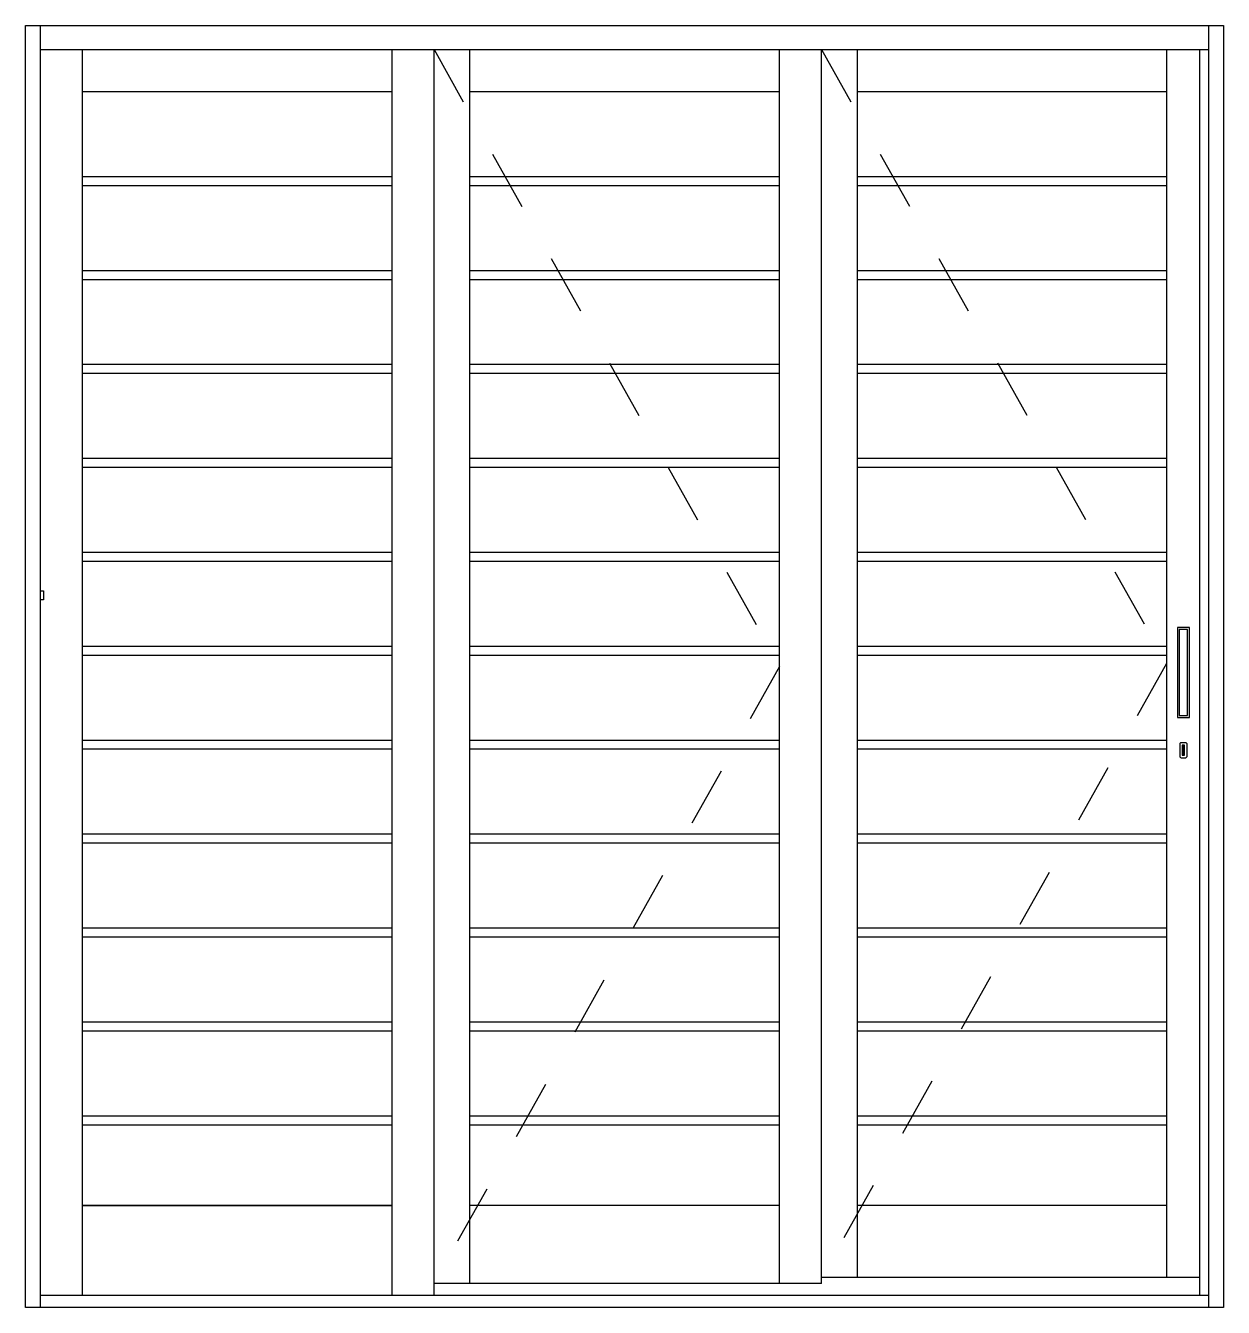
# Model space of a CAD drawing. Header units: millimetres. Extents: x 120.1 to 122.1, y 1312.63 to 1314.77.
import ezdxf

# ---------------------------------------------------------------- set-up
doc = ezdxf.new("R2010")
doc.units = ezdxf.units.MM
doc.header["$LTSCALE"] = 0.5
doc.linetypes.add('HIDDEN2', pattern=[0.1875, 0.125, -0.0625])
doc.layers.add('Gravia_Portas', color=1, linetype='Continuous')
doc.layers.add('Gravia_Portas_hidden2', color=1, linetype='HIDDEN2')

msp = doc.modelspace()

# ---------------------------------------------------------------- linework, layer by layer
at = {"layer": 'Gravia_Portas', "color": 2}
for p, q in [((120.1004, 1312.6294), (120.1004, 1314.7694)), ((120.1004, 1314.7694), (122.1004, 1314.7694)), ((122.1004, 1314.7694), (122.1004, 1312.6294)), ((122.1004, 1312.6294), (120.1004, 1312.6294))]:
    msp.add_line(p, q, dxfattribs=at)
at = {"layer": 'Gravia_Portas'}
for p, q in [((120.1254, 1312.6294), (120.1254, 1314.7694)), ((122.0754, 1314.7694), (122.0754, 1312.6294)), ((120.1254, 1314.7294), (122.0754, 1314.7294)), ((120.1954, 1312.6494), (120.1954, 1314.7294)), ((120.7124, 1312.6494), (120.7124, 1314.7294)), ((120.7824, 1312.6494), (120.7824, 1314.7294)), ((120.8424, 1312.6694), (120.8424, 1314.7294)), ((121.3594, 1312.6694), (121.3594, 1314.7294)), ((121.4294, 1312.6694), (121.4294, 1314.7294)), ((121.4894, 1312.6794), (121.4894, 1314.7294)), ((122.0054, 1314.7294), (122.0054, 1312.6794)), ((122.0604, 1314.7294), (122.0604, 1312.6494)), ((120.1954, 1314.6594), (120.7124, 1314.6594)), ((120.8424, 1314.6594), (121.3594, 1314.6594)), ((121.4894, 1314.6594), (122.0054, 1314.6594)), ((120.1954, 1314.5176), (120.7124, 1314.5176)), ((120.8424, 1314.5176), (121.3594, 1314.5176)), ((121.4894, 1314.5176), (122.0054, 1314.5176)), ((120.1954, 1314.5026), (120.7124, 1314.5026)), ((120.8424, 1314.5026), (121.3594, 1314.5026)), ((121.4894, 1314.5026), (122.0054, 1314.5026)), ((120.1954, 1314.3608), (120.7124, 1314.3608)), ((120.1954, 1314.3458), (120.7124, 1314.3458)), ((120.8424, 1314.3608), (121.3594, 1314.3608)), ((120.8424, 1314.3458), (121.3594, 1314.3458)), ((121.4894, 1314.3608), (122.0054, 1314.3608)), ((121.4894, 1314.3458), (122.0054, 1314.3458)), ((120.1954, 1314.204), (120.7124, 1314.204)), ((120.8424, 1314.204), (121.3594, 1314.204)), ((121.4894, 1314.204), (122.0054, 1314.204)), ((120.1954, 1314.189), (120.7124, 1314.189)), ((120.8424, 1314.189), (121.3594, 1314.189)), ((121.4894, 1314.189), (122.0054, 1314.189)), ((120.1954, 1314.0472), (120.7124, 1314.0472)), ((120.8424, 1314.0472), (121.3594, 1314.0472)), ((121.4894, 1314.0472), (122.0054, 1314.0472)), ((120.1954, 1314.0322), (120.7124, 1314.0322)), ((120.8424, 1314.0322), (121.3594, 1314.0322)), ((121.4894, 1314.0322), (122.0054, 1314.0322)), ((120.1954, 1313.8903), (120.7124, 1313.8903)), ((120.1954, 1313.8753), (120.7124, 1313.8753)), ((120.8424, 1313.8903), (121.3594, 1313.8903)), ((120.8424, 1313.8753), (121.3594, 1313.8753)), ((121.4894, 1313.8903), (122.0054, 1313.8903)), ((121.4894, 1313.8753), (122.0054, 1313.8753)), ((120.1254, 1313.8258), (120.1304, 1313.8258)), ((120.1254, 1313.8108), (120.1254, 1313.8258)), ((120.1304, 1313.8108), (120.1254, 1313.8108)), ((120.1304, 1313.8258), (120.1304, 1313.8108)), ((120.1954, 1313.7335), (120.7124, 1313.7335)), ((120.8424, 1313.7335), (121.3594, 1313.7335)), ((121.4894, 1313.7335), (122.0054, 1313.7335)), ((120.1954, 1313.7185), (120.7124, 1313.7185)), ((120.8424, 1313.7185), (121.3594, 1313.7185)), ((121.4894, 1313.7185), (122.0054, 1313.7185)), ((120.1954, 1313.5767), (120.7124, 1313.5767)), ((120.8424, 1313.5767), (121.3594, 1313.5767)), ((121.4894, 1313.5767), (122.0054, 1313.5767)), ((120.1954, 1313.5617), (120.7124, 1313.5617)), ((120.8424, 1313.5617), (121.3594, 1313.5617)), ((121.4894, 1313.5617), (122.0054, 1313.5617)), ((120.1954, 1313.4199), (120.7124, 1313.4199)), ((120.1954, 1313.4049), (120.7124, 1313.4049)), ((120.8424, 1313.4199), (121.3594, 1313.4199)), ((120.8424, 1313.4049), (121.3594, 1313.4049)), ((121.4894, 1313.4199), (122.0054, 1313.4199)), ((121.4894, 1313.4049), (122.0054, 1313.4049)), ((120.1954, 1313.2631), (120.7124, 1313.2631)), ((120.8424, 1313.2631), (121.3594, 1313.2631)), ((121.4894, 1313.2631), (122.0054, 1313.2631)), ((120.1954, 1313.2481), (120.7124, 1313.2481)), ((120.8424, 1313.2481), (121.3594, 1313.2481)), ((121.4894, 1313.2481), (122.0054, 1313.2481)), ((120.1954, 1313.1062), (120.7124, 1313.1062)), ((120.8424, 1313.1062), (121.3594, 1313.1062)), ((121.4894, 1313.1062), (122.0054, 1313.1062)), ((120.1954, 1313.0912), (120.7124, 1313.0912)), ((120.8424, 1313.0912), (121.3594, 1313.0912)), ((121.4894, 1313.0912), (122.0054, 1313.0912)), ((120.1954, 1312.9494), (120.7124, 1312.9494)), ((120.1954, 1312.9344), (120.7124, 1312.9344)), ((120.8424, 1312.9494), (121.3594, 1312.9494)), ((120.8424, 1312.9344), (121.3594, 1312.9344)), ((121.4894, 1312.9494), (122.0054, 1312.9494)), ((121.4894, 1312.9344), (122.0054, 1312.9344)), ((120.1954, 1312.7994), (120.7124, 1312.7994)), ((120.7124, 1312.7994), (120.1954, 1312.7994)), ((121.3594, 1312.7994), (120.8424, 1312.7994)), ((122.0054, 1312.7994), (121.4894, 1312.7994)), ((122.0604, 1312.6794), (121.4294, 1312.6794)), ((121.4294, 1312.6694), (120.7824, 1312.6694)), ((122.0754, 1312.6494), (120.1254, 1312.6494))]:
    msp.add_line(p, q, dxfattribs=at)
for points in [[(122.0237, 1313.7644), (122.0237, 1313.6144), (122.0437, 1313.6144), (122.0437, 1313.7644)], [(122.0267, 1313.7614), (122.0267, 1313.6174), (122.0407, 1313.6174), (122.0407, 1313.7614)], [(122.0317, 1313.5682), (122.0317, 1313.5512), (122.0357, 1313.5512), (122.0357, 1313.5682)], [(122.0327, 1313.5672), (122.0327, 1313.5522), (122.0347, 1313.5522), (122.0347, 1313.5672)]]:
    msp.add_lwpolyline(points, close=True, dxfattribs=at)
msp.add_lwpolyline([(122.0277, 1313.5702), (122.0277, 1313.5492, 0.414214), (122.0297, 1313.5472), (122.0377, 1313.5472, 0.414214), (122.0397, 1313.5492), (122.0397, 1313.5702, 0.414214), (122.0377, 1313.5722), (122.0297, 1313.5722, 0.414214)], format="xyb", close=True, dxfattribs=at)
at = {"layer": 'Gravia_Portas_hidden2'}
for p, q in [((120.7824, 1314.7294), (121.3594, 1313.6994)), ((121.4294, 1314.7294), (122.0054, 1313.7044)), ((122.0054, 1313.7044), (121.4294, 1312.6794)), ((121.3594, 1313.6994), (120.7824, 1312.6694))]:
    msp.add_line(p, q, dxfattribs=at)

doc.saveas('drawing.dxf')
